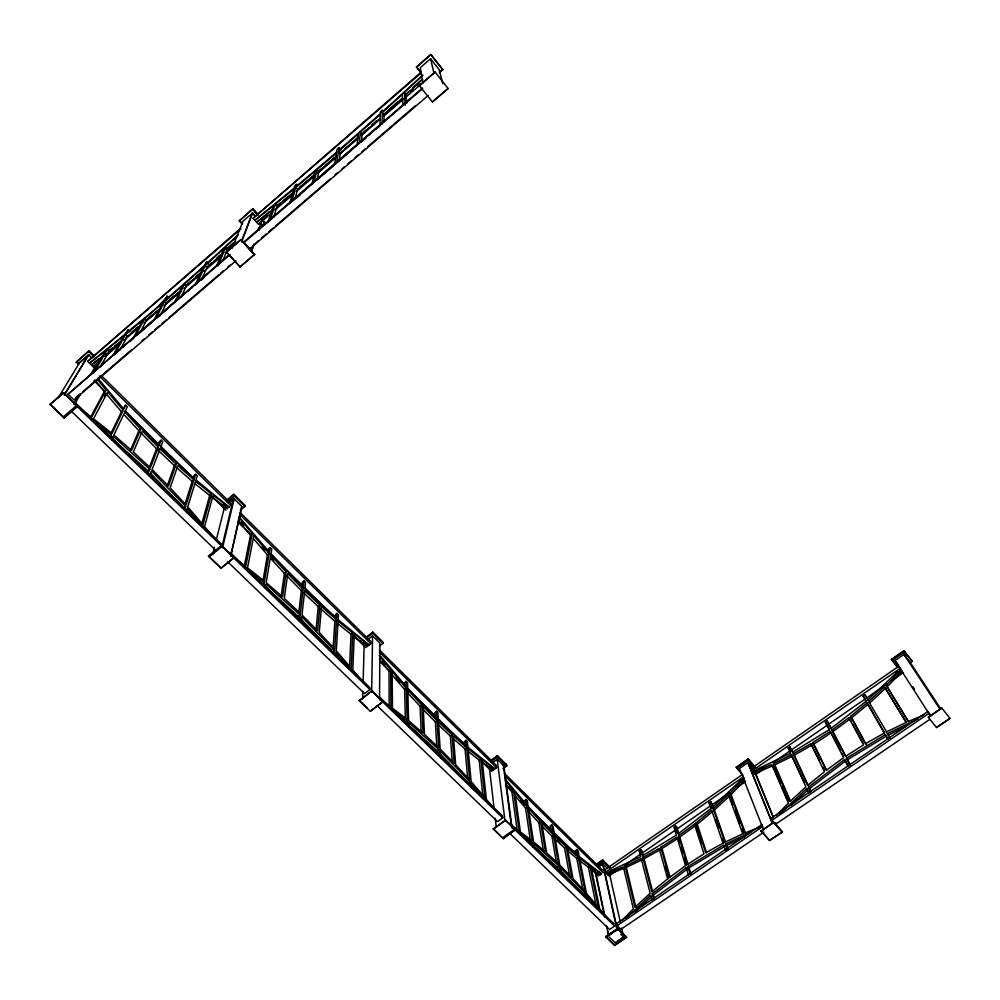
<?xml version="1.0" encoding="UTF-8"?>
<svg xmlns="http://www.w3.org/2000/svg" width="1000" height="1000" viewBox="0 0 1000 1000"><rect width="100%" height="100%" fill="white"/><g stroke="black" fill="none" stroke-linecap="round" stroke-linejoin="round"><path stroke-width="1.5" d="M382.887 701.838L371.85 690.85L359.237 700.7L370.312 711.3L382.887 701.838L371.85 690.85M379.538 645.975L383.05 643.3L383.05 642.212L372.8 632.05L365.775 637.45M384.012 121.9L384.038 114.725L382.275 112.587L402.2 94.4L403.038 105.562M379.525 699.825L379.913 643.125L372.575 635.875L367.8 639.538M382.15 123.987L382.275 112.587M371.662 692.225L372.575 635.875M372.7 633.425L372.8 632.05M370.312 711.3L382.887 701.525M227.475 561.587L364.575 693.6L369.938 689.538L369.975 687.7L230 552.275M354.613 636.65L365.712 647.562L370.788 643.675L370.825 641.488L240.3 512.675M362.675 699.013L362.887 691.35M363.137 682.15L364.162 643.825M361.1 641.038L361.062 642.125L364.15 645.15M352.725 632.938L351.238 668.175L336.275 650.812L338.125 621.225L352.725 632.938L351.025 634.25L349.525 668M336.012 655.125L336.175 652.438L356.562 676.012M334.412 653.462L334.588 650.688L301.788 616.65L301.3 621.125M336.575 619.913L334.7 649.062L319.262 632.45L321.488 606.638L336.575 619.913L334.862 621.237L333.013 648.888M361.45 680.612L352.812 670.05L354.25 634.1L369.087 644.975L338.212 619.725L338.512 614.862L337 613.362L336.675 618.413L304.837 589.225L305.587 582.438L304.025 580.9L302.312 582.25L301.688 587.675M335.125 617.212L335.3 614.688L337 613.362M361.438 142.062L362.1 134.288L379.925 118.413M319.913 605.2L317.663 630.775L301.975 614.95L304.662 590.812L319.913 605.2L318.188 606.55L316.012 630.65M359.325 142.975L360.325 132.162L380.213 114.438L379.988 125.75L375.5 129.475M299.475 621.013L300.15 615.062L265.95 584.188L265.3 588.125M303.075 589.25L300.338 613.362L284.312 598.425L287.725 573.612L303.075 589.25L301.35 590.612L298.725 613.25M304.025 580.9L303.25 587.675L270.975 553.862L271.762 549.125L270.163 547.55L268.438 548.925L267.913 551.962M298.012 619.438L298.363 616.462L300.15 615.062M286.137 571.95L282.638 596.925L266.2 582.663L270.75 555.275L286.137 571.95L284.4 573.325L281.05 596.862M339.237 160.225L340.3 153.338L358.013 137.887M338.525 151.237L336.737 162.188L357.2 144.762L358.275 133.975L338.525 151.237L340.3 153.338M340.9 149.55L339.137 147.475L338.638 150.525L380.225 113.863L380.262 111.925L382.3 110.162L382.287 112.013L422.038 75.812M263.587 586.525L264.225 582.75L245.463 567.8M269.15 553.5L264.475 581.225L247.512 567.825L253.812 535.638L269.15 553.5L267.413 554.888L262.925 581.2M270.163 547.55L269.387 552.1L238.988 516.862M238.95 517.337L252.237 533.737L245.725 566.475L235.6 559.038M244.2 566.438L250.5 535.138L252.237 533.737M317.113 179.35L318.762 171.725L336.012 157.025M233.938 557.837L221.562 545.525L208.487 556.3L220.963 568.25L233.938 557.837L221.562 545.525M240.312 510.513L245.338 505.662L233.888 494.3L226.65 500.2M332.275 166.05L334.625 164L336.488 153L316.975 169.662L314.25 181.788L329.925 168.088M230.712 555.837L241.775 506.388M230.825 555.95L241.875 506.488L233.575 498.275L228.188 502.65M220.963 568.25L234 557.562M222.338 546.275L209.338 556.763M234.6 495.012L227.138 501.838M222.512 547.913L234.188 498.875L229.887 502.388M227.625 500.15L233.888 494.3M222.2 545.788L233.575 498.275M212.95 553.237L214.45 547.25M216.325 539.75L224.587 506.788M295.212 198.125L297.562 189.438L314.637 175.212M211.438 494.038L202.975 524.65L187.738 506.85L195.613 481.275L211.438 494.038L209.675 495.462L201.55 524.675M295.763 187.4L291.775 201.788L312.15 183.637L314.962 171.35L295.763 187.4L297.562 189.438M289.662 203.675L293.8 189.025L275.375 204.013L269.975 220.662M186.588 510.575L187.312 508.25L207.113 531.287M184.55 510.05L185.675 506.438L151.512 470.95L149.55 476.05M193.938 479.862L186.112 505.025L170.162 487.812L177.812 465.65L193.938 479.862L192.175 481.312L184.737 505.05M212.3 536.1L204.562 526.562L213.1 495.312L229.363 507.375L196 479.988L197.3 475.8L195.7 474.225L194.35 478.562L160.538 447.562L162.763 441.8L161.125 440.175L159.362 441.65L157.675 445.975M193.038 478.575L193.95 475.662L195.7 474.225M273.625 217.188L277.162 206.038L293.25 192.987M267.863 222.6L273.463 205.562L254.875 220.3L294.012 188.287L294.688 185.888L296.663 184.188L295.975 186.663L336.613 152.275L337.125 149.213L339.137 147.475M240.037 266.975L254.662 254.3L240.037 266.975L226.5 252.062L240.1 266.8M258.312 228.962L265.138 223.075L262.238 219.062M251.412 251.337L253.863 244.237M258.788 230.05L261.25 222.95M251.625 251.15L254.088 244.05M259 229.862L261.45 222.775M176.15 464.125L168.487 486.075L152.075 469.5L160.025 448.913L176.15 464.125L174.375 465.6L167.162 486.125M422.55 87.987L244.375 241.562L244.013 242.55L249.775 248.863L250.138 247.862M421.062 72.2L253.088 218.312L258.463 224.275L267.125 215.987M241.513 241.95L252.575 212.925L255.538 216.213M241.838 240.688L252.375 213.113L254.35 215.3M252.7 208.938L257.663 215.238M254.613 254.475L241.1 239.462L226.425 252.237M242.375 224.375L239.262 220.95L252.938 208.725L258.1 214.462M148.3 473.088L149.787 469.275L113.287 436.325L111.425 437.9L147.938 470.812L149.787 469.275M158.363 447.287L150.35 467.825L133.338 451.975L142.35 430.975L158.363 447.287L156.575 448.775L149.05 467.987M161.125 440.175L158.887 445.938L125.425 410.838L127.312 406.875L125.625 405.213L122.625 409.275M232.188 248.175L242.975 221.25L252.575 212.925M222.738 260.9L227.825 248.512L235.75 241.163M239.262 220.95L252.938 208.725M218 265.725L226.012 246.537L237.3 236.05M216.65 265.912L224.037 248.363L205.075 265.675L197.062 283.488M140.712 429.237L131.55 450.363L113.9 435.037L124.862 412.025L140.712 429.237L138.925 430.75L130.312 450.513M201.412 280.012L206.9 267.638L222.875 253.062M208.588 263.812L206.775 261.875L205.475 264.788L238.388 234.625M195.15 285.062L203.125 267.425L184.488 284.05L176.637 300.438L182.75 295.3M181.15 296.962L186.325 285.988L201.962 272.062M111.713 439.625L113.287 436.325M110.838 433.675L121.438 411.712L123.225 410.2L107.688 391.975L93.55 418.787L112.037 433.475L123.225 410.2M109.887 437.938L111.425 434.75L92.963 419.913M125.625 405.213L123.787 409.025L97.775 378.25M160.075 315.788L166.15 303.65L181.012 290.688M164.3 301.725L156.137 317.863L174.725 302.05L182.575 285.738L164.3 301.725L166.15 303.65M168.938 298.062L167.113 296.163L164.838 300.675L203.538 266.525L206.775 261.875M140.137 332.525L146.5 320.412L160.912 308.15M144.65 318.512L135.387 335.95L154.2 319.525L162.438 303.337L144.65 318.512L146.5 320.412M104.475 396.188L105.9 393.5L121.438 411.712M97.638 379.588L106.088 390.05L91.6 417.3L85.925 412.962M90.45 417.525L104.3 391.575L106.088 390.05M120 349.862L127.413 336.312L138.925 326.788M129.275 341.35L133.425 337.675L142.838 320.037L125.562 334.438L114.35 354.688L119.588 349.988M129.9 331.775L128.062 329.913L126.137 333.4C139.713 320.988 156.312 310.863 167.113 296.163M113.075 355.188L123.8 335.887L107.487 349.087L93.95 372.663M105.363 356.3L106.9 353.612M77.4 406.488L63.513 392.713L50 404.487L64.05 417.938L77.4 406.488L63.513 392.713M101.45 364.2L101.888 363.425M100.388 366.7L109.35 350.938L121.062 341.5M76.662 405.425L63.312 416.875M74.388 404.663L80.438 394.15M92.562 373.125L105.812 350.425L89.612 363.15L124.375 334.85L128.062 329.913M73.637 403.938L78.95 394.75M90.35 375.062L97.175 363.25M240.287 228.612L87.762 361.325L93.312 366.8L98.925 361.175M64.05 417.938L77.525 406.262M235.863 260.812L73.987 399.988L68.037 394.212L229.312 254.562M64.4 395.012L88.713 354.862L79.862 362.537M64.275 394.888L88.6 354.75L91.812 357.938M78.438 364.4L76.25 362.25L89.113 350.75L94.562 356.15M58.087 397.975L79.75 362.425L88.6 354.75M76.25 362.25L89.113 350.75M744.712 780.5L731.062 794.513L745.362 832.925M622.137 920.312L633.362 908.863L623.375 866.888L606.625 873.538L611.413 870.238L640.75 856.712L639.263 850.975L640.888 849.85L642.075 851.075L643.637 857.025M764.4 768.612L755.462 774.775L751.038 768.562L898.812 666.237L901.287 669.762L886.112 685.337L908.225 721.525L923.65 715.075M776.35 815.413L788.363 803.175L771.712 764.438L753.15 772.212L758.275 768.675L790.575 753.275L788.162 748L789.9 746.8L792.938 752.212M625.925 918.275L650.65 895.113L651.938 900.125M741.388 779.75L712.613 807.1L710.7 801.575L709.038 802.712L711.025 808.462L678.025 833.962L675.575 825.863L673.938 827L676.375 835.1L642.425 855.812L640.888 849.85M897.788 671.562L867.788 699.975M779.862 813.787L806.725 788.625L807.913 789.975L791.075 805.275M728.337 794.75L713.213 808.787L724.837 842.237L742.788 833.863L728.337 794.75L729.513 796.025L714.388 810.05L725.55 842.075M762.013 826.25L744.675 833.05L729.887 793.25L744.575 778.15L739.562 781.612M906.475 722.55L884.513 686.9L868.675 701.513L886.7 732.075M885.625 688.275L869.8 702.875L868.675 701.513M908.575 721.637L887.225 686.712L902.4 671.137L898.088 674.112M635.025 911.8L651.9 896.35M423.038 75.025L404.263 92.513L405.325 105.2M422.625 79.188L406.012 94.65L406.788 103.188M412.95 87.762L421.7 79.75M401.9 98.45L384.038 114.725M226.163 249.562L233.738 242.613M405.962 94.188L409.875 90.6M207.3 266.737L211.575 262.85M216.938 258L220.138 255.087M384.038 114.15L397.612 101.862M195.987 276.85L200.25 273.05M122.85 347.075L125.025 345.125M372 124.913L376.538 120.862M296.837 197.862L300.025 195.025M186.8 285L191.8 280.587M355.012 139.925L358.075 137.225M361.138 134.525L366.45 129.838M129.725 341.55L133.787 337.975M136.725 335.387L153.625 320.675M311.962 184.45L313.012 183.525M317.238 179.8L320.4 177.013M166.675 302.587L174.65 295.663M340.412 152.613L342.675 150.65M344.938 148.688L350.6 143.775M321.575 176L334.487 164.788M421.125 73.05L416.463 66.963L430.838 54.5L442.75 69.525L439.538 72.725M416.512 67.3L430.838 54.5M442.85 83.725L439.1 69.5L430.562 58.762L420.288 67.663L422.938 82.963M87.762 361.325L240.987 228.775M253.088 218.312L421.2 72.888M105.962 355.1L114.175 348M125.925 337.875L128.262 335.838M132.963 331.788L135.312 329.762M147.05 319.625L150.575 316.588M152.925 314.562L157.613 310.512M167.013 302.4L178.75 292.275M185.787 286.188L198.7 275.05M213.962 261.875L216.312 259.85M285.975 199.713L289.513 196.663M298.938 188.525L303.663 184.45M306.012 182.413L311.913 177.325M318.975 171.225L334.3 158M351.975 142.738L354.338 140.7M364.95 131.55L369.663 127.475M372.013 125.45L376.737 121.375M383.8 115.275L402.663 99M410.913 91.875L413.275 89.838M417.987 85.775L420.337 83.737M93.312 366.8L101.55 359.688M105.087 356.637L120.388 343.425M123.925 340.375L139.238 327.163M143.938 323.1L159.25 309.887M163.962 305.825L179.262 292.613M183.975 288.55L200.463 274.325M204 271.275L221.663 256.038M225.188 252.987L241.1 239.462M258.463 224.275L271.462 213.05M275.012 209.988L292.75 194.675M296.3 191.612L314.037 176.312M317.587 173.25L336.5 156.925M340.05 153.863L358.975 137.525M361.337 135.488L380.25 119.162M383.8 116.1L435.075 72.062L448.1 88.488L432.425 101.925L419.375 85.725L435.075 72.062M50 404.487L63.388 392.938M258.512 228.388L265.338 222.5M439.45 72.375L442.75 69.525M68.037 394.212L230.087 254.55M244.013 242.55L422.65 88.588M75.95 397.625L80.662 393.575M83.025 391.55L131.35 350M141.962 340.875L144.312 338.85M149.025 334.787L152.562 331.75M154.925 329.725L159.637 325.675M162 323.65L166.713 319.587M169.062 317.562L218.575 275M220.925 272.975L223.287 270.938M228 266.887L230.362 264.862M256.025 242.8L258.387 240.763M261.913 237.725L266.625 233.675M268.988 231.65L273.7 227.6M276.062 225.575L330.262 178.962M334.988 174.9L337.337 172.875M342.05 168.825L344.412 166.8M347.95 163.762L351.475 160.712M355.012 157.675L358.55 154.637M362.088 151.6L365.625 148.562M367.975 146.537L415.112 106M249.775 248.863L428.2 95.475M326.05 164.95L336.15 156.287M336.613 162.963L350.75 150.863M448.1 88.488L432.425 101.925M156.725 318L168.45 307.975M310.65 177.975L313.788 175.325M318.925 170.975L321.925 168.438M111.425 434.75L109.562 436.337L105.013 432.625M145.25 320.863L152.513 314.738M361.587 141.075L364.975 138.212M361.5 141.8L365.975 138.025M712.8 811.425L697.25 824.175L706.525 852.663M160.025 448.913L158.238 450.4L174.375 465.6M867 702.962L850.525 716.4L865.462 743.725L884.325 733.062L867 702.962L868.125 704.325L851.663 717.75L866.625 745.1M299.738 187.062L308.463 179.788M131.938 332L138.475 326.575M368.45 135.325L371.975 132.4M653.625 898.925L652.275 893.725L686.162 867.688L687.387 868.95L653.525 894.963L654.538 898.863M187.413 291.45L192.062 287.6M810.638 791.963L808.438 787.175L844.55 759.538L848.487 766.3M810.725 790.913L809.625 788.512L845.713 760.9M282.95 200.863L292.3 193.2M183.837 507.95L185.675 506.438M114.787 346.062L119.362 342.325M227.362 500.9L230.987 497.962M231.062 499.288L233.363 497.413M201.675 279.75L203.975 277.875M242.938 507.612L245.338 505.662M276.425 206.125L280.725 202.65M208.487 556.3L221.5 545.8M211.7 554.862L214.062 552.95M272.913 209.45L256.675 222.288L269.675 211.562M108.2 351.337L109.038 350.662M109.887 349.988L112.825 347.625M264.225 582.75L262.413 584.188L258.95 581.375M98.912 358.713L91.463 364.975L102.525 356.362M694.425 824.188L678.587 835.85L687.262 864.513L704 853.863L694.425 824.188L695.625 825.438L679.788 837.087L688.05 864.338M696.05 822.913L711.612 810.163L723.025 843.188L705.763 852.812L696.05 822.913L697.25 824.175M848.8 717.738L831.862 730.175L845.438 756.438L863.562 744.875L848.8 717.738L851.413 721.8M849.925 719.087L833.012 731.525L845.888 756.425M332.812 652.05L334.588 650.688M369.363 635.45L372.713 632.888M366.925 637.625L372.788 633.125L383.05 643.3M389.175 706.812L389.012 671.162L390.7 669.875L379.212 655.675M359.237 700.7L371.85 691.162M435.075 717.113L434.812 712.562L436.475 711.325L436.938 718.9L407.725 688.225L407.575 682.862L406.138 681.45L404.462 682.712L404.55 686.575M405.288 717.788L404.613 689.45L406.312 688.175L392.163 671.65L392.475 708.15L407.113 719.475L406.312 688.175M421.188 732.8L420.087 706.3L421.775 705.05L407.762 689.812L408.612 720.7L423 733.062L421.775 705.05M387.663 706.05L407.15 721.175L405.4 722.487L400.962 718.938M436.763 745.863L435.363 721.925L437.038 720.675L423.212 706.562L424.475 734.388L438.675 747.575L437.038 720.675M452.275 761.513L450.363 736.075L452.038 734.85L438.462 722.062L440.138 749L454.225 763.238L452.038 734.85M437.212 753.512L437.05 750.75L438.787 749.475L408.663 722.425L408.775 726.838M464.775 745.863L464.4 741.663L466.05 740.45L467.425 741.8L467.925 747.188L494.888 768.85L482.113 759.812L486.4 799.35L492.65 806.963M467.837 779.638L465.062 748.925L466.725 747.7L453.425 736.1L455.675 764.762L469.7 779.912L466.725 747.7M482.887 795.75L479.137 760.037L480.788 758.825L468.075 748.838L471.15 781.538L484.938 797.6L480.788 758.825M491.112 760.212L497.425 755.625L506.65 764.775L506.812 765.962L503.025 768.7M491.075 760.662L495.988 757.163M490.75 761.775L497.575 756.812L497.425 755.625M492.537 762.6L497.275 759.3M440.688 757.8L440.25 750.888L469.862 781.712L468.137 782.962L439.6 753.238M379.3 649.862L496.225 765.25L496.525 767.663L491.613 771.225L482.75 762.525M503.713 767.212L506.238 765.387L506.075 764.2M517.263 830.863L511.925 791.862L513.562 790.688L505.45 780.525M525.087 804.938L524.462 800.738L526.087 799.575L527.3 800.763L528.188 806.587L553.2 833.05L551.788 824.875L550.175 826.025L551.112 831.475M380.012 697.412L502.488 815.9L502.725 817.913L497.537 821.625L376.887 705.45M493.35 828.85L505.562 820.138L515.413 829.663L503.275 838.662L493.35 828.85L503.275 838.662M493.387 829.2L505.562 820.138M530.15 838.925L525.55 808.05L527.188 806.888L514.85 792.262L520.413 832L532.312 840.812L527.188 806.888M503.237 838.325L515.413 829.663M543.25 849.987L538.875 822.725L540.513 821.562L528.45 808.312L533.538 841.8L545.438 851.825L540.513 821.562M530.887 843.863L532.587 842.663L519.412 832.775M556.362 862.038L551.9 836.112L553.538 834.963L541.75 822.875L546.663 852.913L558.562 863.913L553.538 834.963M569.837 876.938L564.55 847.987L566.175 846.838L554.738 836.137L559.8 865.1L571.788 877.288L566.175 846.838M576.175 855.238L575.312 850.738L576.912 849.625L578.075 850.763L579.2 856.538L601.475 873.8L599.875 874.912L590.575 868.85M557.737 870.088L557.225 867.113L558.913 865.938L533.825 843.662L534.4 847.475M582.875 889.963L576.812 858.512L578.425 857.387L567.337 847.887L573.038 878.6L585.125 891.8L578.425 857.387M596.163 905.588L588.4 867.312L590.013 866.2L579.55 858.3L586.388 893.225L598.462 907.5L590.013 866.2M596.5 864.225L602.65 859.963L610.062 867.312M742.712 775.062L736.2 767.212L748.05 758.975L755.088 766.8M897.85 667.65L891.413 659.412L903.938 650.725L912.262 661.4L909.762 663.125M596.4 864.587L602.325 860.487L609.55 867.65M747.55 759.625L737.6 767.275M906.038 655.037L903.238 651.513L892.525 658.95L896.438 657M597.025 864.75L600.087 862.75M738.85 766.413L743.975 762.85M596.775 865.5L602.925 861.225L609.362 867.6M736.65 768.388L748.525 760.138L748.05 758.975M892.087 660.475L904.625 651.762L912.262 661.4M597.3 866.012L603.45 861.75L603.175 860.487M598.025 866.65L602.55 863.512L607.688 868.612M753.737 768.988L747.975 762.6L739.475 768.5L763.5 829.638M930.512 716.025L894.975 660.6L903.925 654.388L909.388 661.263L940.788 708.925M599.612 866.312L603 863.962L617.375 929.862M742.475 774.488L604.862 869.788L605.425 872.35L609.05 875.925L616.712 870.638M605.425 872.35L743.413 776.862L742.95 775.675M751.988 770.925L900.188 668.388M789.9 746.8L792.412 752.275L829.2 729.675L825.387 722.25L827.15 721.038L831.475 728.55M827.15 721.038L830.975 728.45L866.112 701.4L863.1 696.175L864.875 694.95L866 696.3M895.913 673.487L901.287 669.762M611.425 872.262L607.837 874.737L624.587 868.088M741.988 782.013L744.488 780.288M624.362 865.35L729.025 793.037M737.962 786.875L745.625 781.575M773.325 762.438L886.9 683.975M892.013 680.45L903.5 672.513M561.188 873.062L560.15 867.138L585.5 893.713L583.825 894.875L560.538 870.375M762.113 824.438L616.625 923.562L617.087 925.688L620.887 929.362L763.95 832.125M929.875 719.338L775.588 824.212L771.963 820.238L771.162 818.263L927.85 711.513L930.537 715.212M617.087 925.688L762.887 826.413M771.963 820.238L929 713.312M605.788 936.562L617.638 928.5L626.55 937.125L614.8 945.5L605.788 936.562L614.8 945.5M761.012 830.975L773.763 822.288L782.412 831.938L769.688 840.55L761.012 830.975L769.688 840.55M928.263 717.2L941.775 708L950 718.375L936.525 727.513L928.45 717.5L941.775 708M605.862 936.925L617.638 928.5M761.137 831.3L773.763 822.288M608.713 935.487L612.275 933.075M614.637 931.462L618.2 929.038L606.35 937.1M609.237 937.1L615.225 942.85L623.587 937.038M615.225 942.85L623.663 937.125L620.688 934.237M614.725 945.138L626.55 937.125M769.55 840.212L782.412 831.938M830.088 731.4L812.688 742.638L826.213 770.387L843.6 757.7L830.088 731.4L831.237 732.738L819.262 740.662L813.838 743.962L812.688 742.638M849.862 765.013L846.388 758.288L885.288 734.737L887.763 738.425M846.388 758.288L847.55 759.65L886.438 736.125M690.088 873.863L687.862 866.525L723.662 845.013L725.387 850.037M690.875 873.662L689.1 867.788L724.875 846.3M810.875 743.737L793.162 753.9L807.638 785.413L824.45 771.75L810.875 743.737L819.5 760.487M812.025 745.062L794.312 755.212L793.162 753.9M660.825 847.35L676.938 836.988L685.55 865.675L669.312 877.562L660.825 847.35L662.025 848.587L670.138 877.375M660.362 849.6L644.1 858.8L642.887 857.575L659.15 848.363L667.65 878.85L651.787 891.812L642.887 857.575M662.025 848.587L678.138 838.225L679.438 842.537M890.35 738.375L887.275 733.675L917.825 719.087M791.312 754.9L773.587 763.587L790.013 801.562L805.925 786.888L791.312 754.9L804.562 782.663M792.475 756.2L774.75 764.875L773.587 763.587M886.312 732.013L906.125 722.463L884.513 686.9M727.575 850.1L725.475 844.062L750.675 832.25M725.475 844.062L726.688 845.35L744.6 836.787M642.412 859.688L626.287 867.35L625.075 866.137L641.2 858.475L650.163 893.225L634.95 907.312L625.075 866.137M906.087 726.312L888.425 735.062L887.275 733.675M754.312 773.5L772.875 765.738L780.625 783.725M512.013 826.4L519.188 831.137L513.562 790.688M601.475 873.8L591.087 866.963L599.738 909.062L607.188 918.337M383.013 701.375L390.95 707.025L390.7 669.875M588.4 867.312L579.163 860.375M80.95 409.375L84.675 412.062M479.137 760.037L467.537 750.95M481.463 761.775L493.25 770.037L489.25 766.1M351.025 634.25L337.55 623.475M353.713 636.3L367.4 646.263L364.062 642.975M209.675 495.462L194.95 483.638M211.337 496.75L227.625 508.787L222.95 504.2M210 494.3L210.837 494.95M533.362 845.888L557.225 867.113M576.812 858.512L567.562 850.688M408.4 725L437.05 750.75M465.062 748.925L453.963 739.338M265.863 587.1L298.363 616.462M334.862 621.237L320.763 608.888M192.175 481.312L176.038 467.125M564.55 847.987L554.1 838.238M450.363 736.075L438.875 725.312M318.188 606.55L303.988 593.175M557.725 840.1L559.712 842M50.138 404.25L64.188 417.713M208.562 556.025L219.988 566.975M359.25 700.387L367 707.8M71.025 410.938L215.938 550.475M509.637 833.275L609.562 929.5L614.612 926.062L511.45 826.338M75.237 402.55L221.85 544.4M510.062 823.238L614.15 923.938M505.6 820.475L515.462 830M617.712 928.863L626.638 937.487M74.463 403.9L221.462 546.013M233 557.163L369.938 689.538M380 699.262L502.725 817.913M464.4 741.663L465.775 743.012M524.462 800.738L525.675 801.925M575.312 850.738L576.475 851.888M597.312 872.387L599.875 874.912M76.737 361.475L78.925 363.625M221.588 505.062L224.725 508.15M486.188 765.088L490.538 769.35M592.375 869.425L596.325 873.312M93.975 380.625L103.95 390.425M125.013 411.112L192.638 477.537M195.963 480.8L198.175 482.975M212.587 497.137L225.888 510.2M237.987 522.087L250.212 534.087M270.2 553.725L302.413 585.375M304.625 587.55L334.613 617.013M337.95 620.288L340.175 622.463M379.762 661.363L389.738 671.15M407.45 688.55L435.138 715.75M437.35 717.925L463.925 744.025M505.5 784.875L512.125 791.375M527.6 806.575L575.087 853.225M578.4 856.475L580.612 858.65M591.663 869.5L598.288 876.012M101.325 375.525L231.562 504.05L231.1 505.962L99.325 376.025M504.575 773.487L602.513 870.138M239.862 514.6L370.788 643.675M379.288 652.062L496.525 767.663M504.888 775.9L603.062 872.7M436.475 711.325L437.875 712.7L438.35 720.288L466.562 746.038L466.05 740.45M551.788 824.875L552.975 826.05L554.4 834.225L578.075 855.612L576.912 849.625M235.05 496.438L242.675 504M376 636.15L381.488 641.587M497.163 756.237L505.175 764.712L497.238 756.838M88.65 351.512L94.113 356.925M233.663 495.238L245.125 506.6M497.575 756.812L506.812 765.962M375.988 636.688L380.387 641.038M300 618.05L331.213 650.325M150.712 473.525L182.188 506.163M107.487 349.087L109.35 350.938M652.275 893.725L653.525 894.963M301.35 590.612L286.938 575.988M156.575 448.775L140.575 432.475M435.363 721.925L422.6 708.95M551.9 836.112L541.95 825.987M639.263 850.975L640.462 852.188M125.562 334.438L127.413 336.312M687.862 866.525L689.1 867.788M678.587 835.85L679.788 837.087M675.575 825.863L676.762 827.1L678.8 833.85M284.4 573.325L270.6 558.413M138.925 430.75L124.7 415.35M184.488 284.05L186.325 285.988M420.087 706.3L407.525 692.688M538.875 822.725L528.062 810.888M205.075 265.675L206.9 267.638M713.213 808.787L714.388 810.05M710.7 801.575L713.312 806.975M709.038 802.712L711.712 808.288M226.012 246.537L227.825 248.512M729.887 793.25L731.062 794.513M771.162 818.263L772.375 819.587M242.925 241.975L240.837 239.688L254.35 254.7L245.012 244.25M270.837 556.987L273.762 560.175M239.5 220.375L242.613 223.8M736.2 767.212L739.225 770.55M752.6 768.05L747.8 762.725L772.375 823.55M751.038 768.562L753.637 771.45M254.762 211.225L257.863 214.675M263.025 220.413L264.9 223.287L262.838 220.987M748.85 760.25L754.875 766.95M252.725 209.275L257.9 215.025M262.038 219.625L265.138 223.075M748.525 760.138L754.562 766.85M754.35 767L747.837 759.125M748.525 760.725L751.488 764M275.375 204.013L277.162 206.038M808.438 787.175L809.625 788.512M335.35 654.887L337.238 657.038M788.162 748L789.312 749.3M261.938 546.987L264.8 550.237M471.5 786.75L474.375 790.025M395.913 677.975L399.762 682.375M267.413 554.888L253.663 538.925M404.613 689.45L391.938 674.688M316.975 169.662L318.762 171.725M520.65 800.962L523.438 804.188M525.55 808.05L514.5 795.013M825.387 722.25L829.7 729.775M831.862 730.175L833.012 731.525M485.112 799.225L471.312 783.325L471.737 787.75M360.325 132.162L362.1 134.288M850.525 716.4L851.663 717.75M250.5 535.138L238.188 519.963M508.975 787.062L511.725 790.375M603 914.262L586.763 895.125L587.5 898.913M389.012 671.162L379.338 659.237M863.1 696.175L864.212 697.525M104.3 391.575L94.887 379.9M511.925 791.862L505.575 783.962M404.263 92.513L406.012 94.65M886.112 685.337L887.225 686.712M241.075 522.225L243.637 525.4M380.9 656.6L406.262 686.6L406.138 681.45M382.013 661.35L384.812 664.812M416.463 66.963L421.062 72.7M891.413 659.412L897.163 666.587M894.975 660.6L898.625 665.163M430.913 54.825L442.85 69.862M505.588 779.613L526.925 805.163L526.087 799.575M950 718.375L936.525 727.513M903.938 650.725L904.625 651.762M903.925 654.388L940.15 709.475M912.95 686.888L914.613 689.488M864.875 694.95L868.175 700.075M864.975 698.838L866.475 701.45M868.875 705.625L884.725 733.15M885.288 734.737L887.925 739.325M852.887 724.525L863.238 743.538M847.55 759.65L850.337 765.037M831.95 734.125L840.487 750.75M841.912 753.512L843.337 756.287M844.55 759.538L848.012 766.275M813.838 743.962L826.712 770.35M822.9 767.487L824.262 770.288M794.312 755.212L808.188 785.387M806.725 788.625L808.838 793.25M774.75 764.875L790.6 801.488M781.812 786.5L788.375 801.725M755.475 773.25L773.438 817.3M775.763 822.987L776.925 825.825M755.288 773.375L773.25 817.425M775.562 823.112L776.725 825.962M747.975 762.6L772.575 823.425M730.05 797.475L732.738 804.725M734.875 810.512L739.712 823.562M741.85 829.362L743.462 833.713M726.688 845.35L727.95 848.975M715.788 820.05L718.275 827.225M722.25 838.725L723.75 843.037M696.1 826.925L701.388 843.263M675.125 828.225L676.35 832.288M681.162 848.275L682.463 852.588M684.188 858.325L686.35 865.5M686.162 867.688L688.363 875.025M665.225 867.025L666.45 871.388M667.262 874.287L668.475 878.65M644.1 858.8L652.638 891.575M626.287 867.35L635.85 907.075M430.562 58.762L434 73.412M609.55 873.975L620.325 922.1M621.587 928.037L623 934.112M602.65 859.963L602.95 861.587M602.325 860.487L602.463 861.112M602.55 863.512L616.9 929.4M595.712 872.45L604.525 914.55M607.975 931.087L608.612 934.1M595.262 872.013L604.675 917.1M606.562 926.125L608.45 935.138M585.5 893.713L586.263 897.638M558.913 865.938L559.95 871.862M532.587 842.663L533.275 847.262M514.8 829.075L502.625 837.738M512.062 828.025L503.862 765.837L497.188 759.225L505.037 821.2M503.375 765.35L511.337 826M489.412 768.162L494.225 809.237M495.2 818.263L496.337 827.45M469.862 781.712L470.15 784.775M438.787 749.475L439.125 754.987M407.15 721.175L407.225 724.013M782.038 831.75L773.538 822.45L782.038 831.75"/></g></svg>
